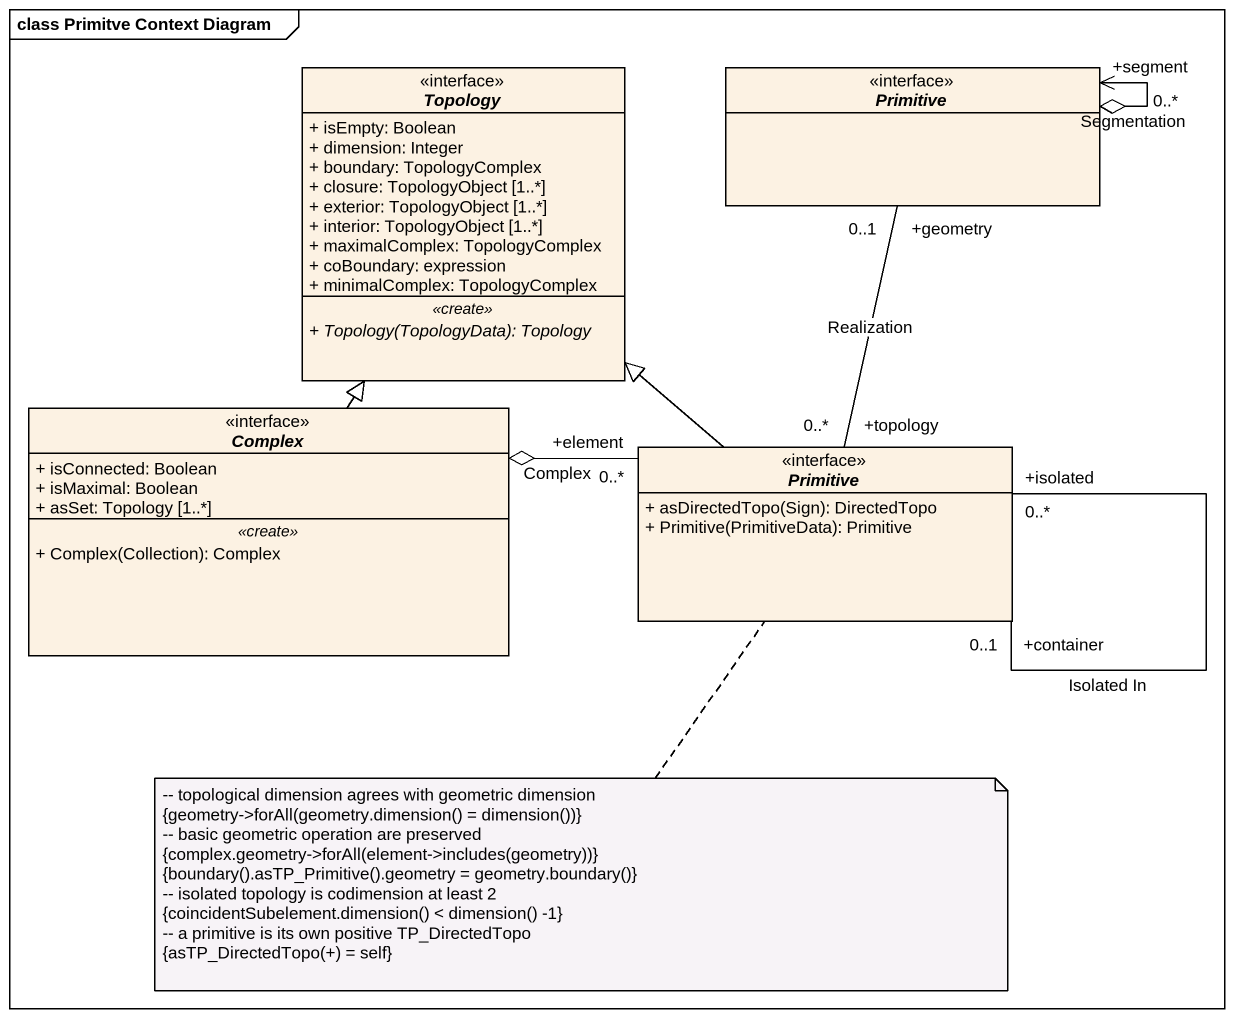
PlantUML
@startuml
mainframe class Primitve Context Diagram
hide circle
hide empty members
skinparam classAttributeIconSize 0
interface Topology {
  + isEmpty: Boolean
  + dimension: Integer
  + boundary: TopologyComplex
  + closure: TopologyObject [1..*]
  + exterior: TopologyObject [1..*]
  + interior: TopologyObject [1..*]
  + maximalComplex: TopologyComplex
  + coBoundary: expression
  + minimalComplex: TopologyComplex
  .. <<create>> ..
  {abstract} + Topology(TopologyData): Topology
}
interface Primitive
interface Complex {
  + isConnected: Boolean
  + isMaximal: Boolean
  + asSet: Topology [1..*]
  .. <<create>> ..
  + Complex(Collection): Complex
}
interface "Primitive" as Primitive_2 {
  + asDirectedTopo(Sign): DirectedTopo
  + Primitive(PrimitiveData): Primitive
}
Primitive o--> "+segment\n0..*" Primitive : Segmentation
Primitive "+geometry\n0..1" -- "+topology\n0..*" Primitive_2 : Realization
Complex -up-|> Topology
Primitive_2 -up-|> Topology
Primitive_2 "+element\n0..*" -left-o Complex : Complex
Primitive_2 "+container\n0..1" -- "+isolated\n0..*" Primitive_2 : Isolated In
note bottom of Primitive_2
  ~-- topological dimension agrees with geometric dimension
  {geometry->forAll(geometry.dimension() = dimension())}
  ~-- basic geometric operation are preserved
  {complex.geometry->forAll(element->includes(geometry))}
  {boundary().asTP_Primitive().geometry = geometry.boundary()}
  ~-- isolated topology is codimension at least 2
  {coincidentSubelement.dimension() < dimension() -1}
  ~-- a primitive is its own positive TP_DirectedTopo
  {asTP_DirectedTopo(+) = self}
end note
@enduml
